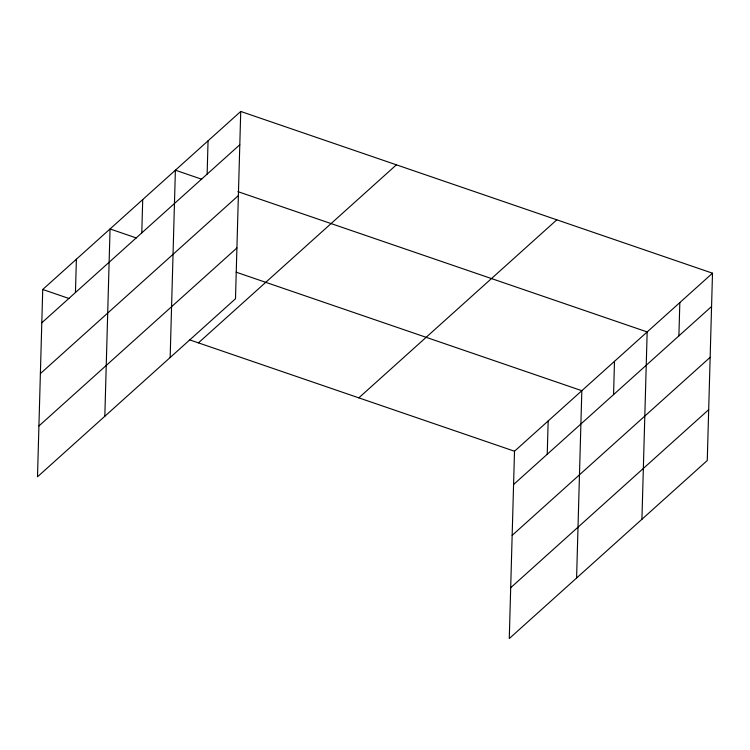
<?xml version="1.0" encoding="UTF-8"?>
<svg xmlns="http://www.w3.org/2000/svg" width="750" height="750" viewBox="0 0 750 750"><rect width="100%" height="100%" fill="white"/><g stroke="black" fill="none" stroke-linecap="round" stroke-linejoin="round"><path stroke-width="1.12" d="M240.731 111.45L42.731 289.481L37.5 476.803L235.491 298.772L240.731 111.45L712.5 273.197L707.269 460.519L509.269 638.55L514.509 451.228L712.5 273.197M75.459 292.519L76.388 259.219M104.822 416.278L110.053 228.956L136.359 237.975M141.788 232.884L142.716 199.575M170.156 357.525L175.388 170.203L201.703 179.222M207.131 174.131L208.059 140.831M547.238 454.266L548.166 420.956M576.591 578.016L581.822 390.694L236.137 272.175M613.566 394.622L614.494 361.322M641.925 519.272L647.166 331.941L237.881 191.625M678.9 335.878L679.828 302.569M41.803 322.791L239.794 144.759M40.378 373.612L238.378 195.581M38.916 425.981L236.916 247.95M198.422 342.863L396.412 164.822M358.819 397.847L556.819 219.816M513.572 484.528L711.572 306.497M512.156 535.359L710.147 357.328M510.694 587.719L708.684 409.688M42.731 289.481L69.047 298.5M189.647 339.853L514.509 451.228"/></g></svg>
